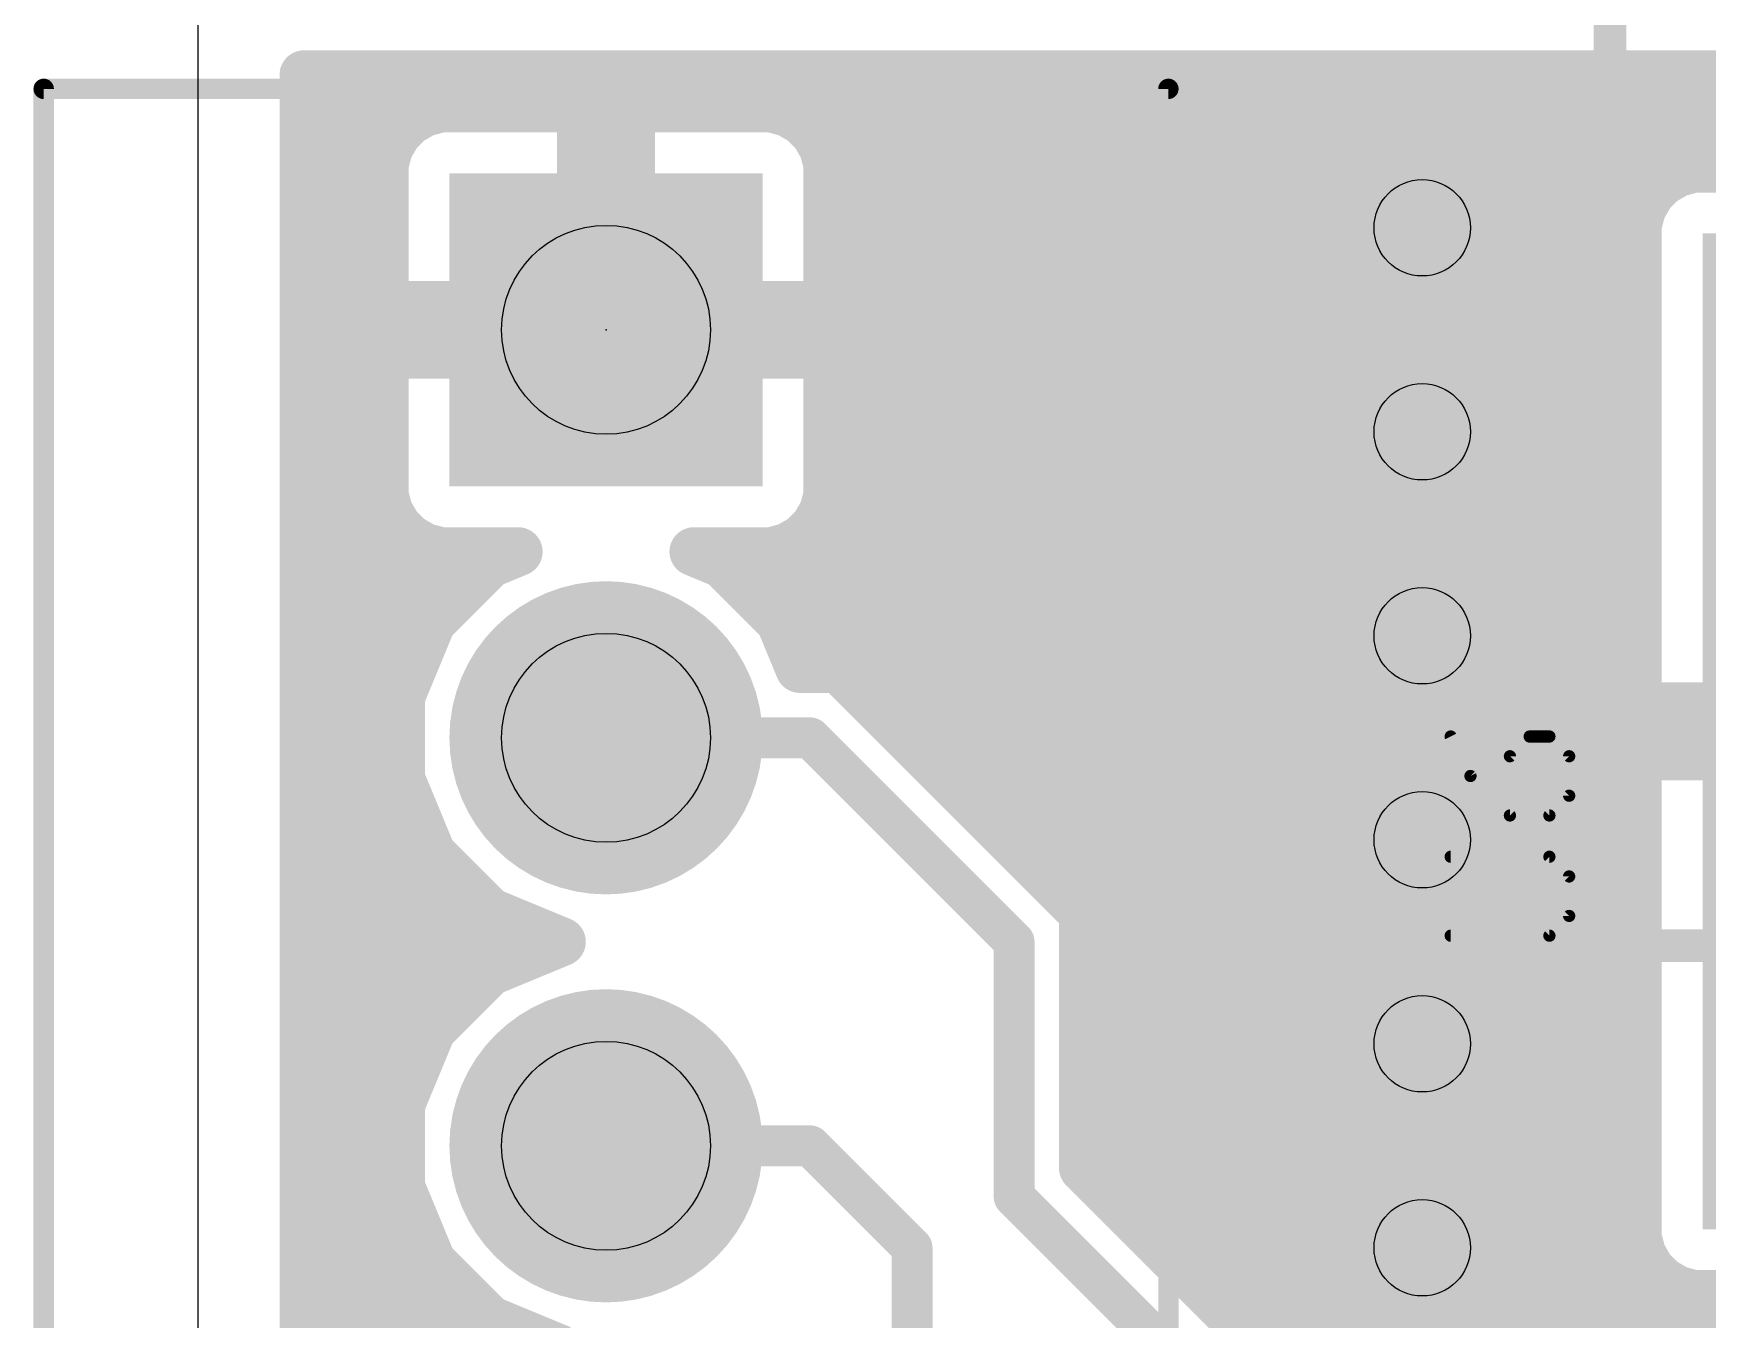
# Model space of a CAD drawing. Extents: x -1 to 68.6, y -1.7 to 63.5.
# Drawn here: x -1.02 to 9.4, y 16.06 to 24.07 of the extents above; entities that cross this region are included whole.
import ezdxf

# ---------------------------------------------------------------- set-up
doc = ezdxf.new("R2010")
doc.units = 0
for name, color, linetype in [('1', 22, 'CONTINUOUS'), ('17', 82, 'CONTINUOUS'), ('18', 82, 'CONTINUOUS'), ('20', 7, 'CONTINUOUS'), ('21', 253, 'CONTINUOUS'), ('23', 7, 'CONTINUOUS'), ('25', 253, 'CONTINUOUS'), ('31', 253, 'CONTINUOUS'), ('44', 253, 'CONTINUOUS'), ('51', 253, 'CONTINUOUS')]:
    doc.layers.add(name, color=color, linetype=linetype)

# ---------------------------------------------------------------- blocks, each defined once
blk = doc.blocks.new('SQUAREP')
blk.add_solid([(-0.5, -0.5), (0.5, -0.5), (-0.5, 0.5), (0.5, 0.5)])
blk = doc.blocks.new('ROUNDP')
at = {"const_width": 0.5}
blk.add_lwpolyline([(0, -0.25, 1), (0, 0.25, 1), (0, -0.25)], format="xyb", dxfattribs=at)
blk = doc.blocks.new('RECT')
blk.add_solid([(-0.5, -0.5), (0.5, -0.5), (-0.5, 0.5), (0.5, 0.5)])
blk = doc.blocks.new('SQUAREV')
blk.add_solid([(-0.5, -0.5), (0.5, -0.5), (-0.5, 0.5), (0.5, 0.5)])

msp = doc.modelspace()

# ---------------------------------------------------------------- linework, layer by layer
at = {"layer": '1'}
for points, const_width in [([(0.6604, 14.605), (0.6604, 23.8125)], 0.3048), ([(0.6604, 23.8125), (15.7534, 23.8125)], 0.3048), ([(0.6604, 23.7744), (15.6972, 23.7744)], 0.3048), ([(1.5115, 23.6064), (1.4081, 23.5787)], 0.3048), ([(2.3876, 23.6064), (1.5115, 23.6064)], 0.3048), ([(2.3876, 22.3774), (2.3876, 23.6064)], 0.3048), ([(3.5685, 23.6064), (2.6924, 23.6064)], 0.3048), ([(2.6924, 23.6064), (2.6924, 22.3774)], 0.3048), ([(3.6719, 23.5787), (3.5685, 23.6064)], 0.3048), ([(1.3155, 23.5252), (1.2398, 23.4495)], 0.3048), ([(1.4081, 23.5787), (1.3155, 23.5252)], 0.3048), ([(3.7645, 23.5252), (3.6719, 23.5787)], 0.3048), ([(3.8402, 23.4495), (3.7645, 23.5252)], 0.3048), ([(0.6604, 23.4696), (1.2599, 23.4696)], 0.3048), ([(1.2398, 23.4495), (1.1863, 23.3569)], 0.3048), ([(2.3876, 23.4696), (2.6924, 23.4696)], 0.3048), ([(3.8201, 23.4696), (15.5536, 23.4696)], 0.3048), ([(3.8937, 23.3569), (3.8402, 23.4495)], 0.3048), ([(1.1863, 23.3569), (1.1586, 23.2535)], 0.3048), ([(3.9214, 23.2535), (3.8937, 23.3569)], 0.3048), ([(1.1586, 23.2535), (1.1586, 22.3774)], 0.3048), ([(3.9214, 22.3774), (3.9214, 23.2535)], 0.3048), ([(9.2081, 23.2037), (9.1155, 23.1502)], 0.3048), ([(9.3115, 23.2314), (9.2081, 23.2037)], 0.3048), ([(11.9126, 23.2314), (9.3115, 23.2314)], 0.3048), ([(0.6604, 23.1648), (1.1586, 23.1648)], 0.3048), ([(2.3876, 23.1648), (2.6924, 23.1648)], 0.3048), ([(3.9214, 23.1648), (9.1408, 23.1648)], 0.3048), ([(9.1155, 23.1502), (9.0398, 23.0745)], 0.3048), ([(8.9863, 22.9819), (8.9586, 22.8785)], 0.3048), ([(9.0398, 23.0745), (8.9863, 22.9819)], 0.3048), ([(8.9586, 22.8785), (8.9586, 19.8774)], 0.3048), ([(0.6604, 22.86), (1.1586, 22.86)], 0.3048), ([(2.3876, 22.86), (2.6924, 22.86)], 0.3048), ([(3.9214, 22.86), (8.9586, 22.86)], 0.3048), ([(0.6604, 22.5552), (1.1586, 22.5552)], 0.3048), ([(2.3876, 22.5552), (2.6924, 22.5552)], 0.3048), ([(3.9214, 22.5552), (8.9586, 22.5552)], 0.3048), ([(1.1586, 22.3774), (2.3876, 22.3774)], 0.3048), ([(2.6924, 22.3774), (2.3876, 22.3774)], 0.3048), ([(2.3876, 22.3774), (2.3876, 22.0726)], 0.3048), ([(2.6924, 22.0726), (2.6924, 22.3774)], 0.3048), ([(2.6924, 22.3774), (3.9214, 22.3774)], 0.3048), ([(0.6604, 22.2504), (2.3876, 22.2504)], 0.3048), ([(2.6924, 22.2504), (8.9586, 22.2504)], 0.3048), ([(2.3876, 22.0726), (1.1586, 22.0726)], 0.3048), ([(1.1586, 22.0726), (1.1586, 21.1965)], 0.3048), ([(3.9214, 22.0726), (2.6924, 22.0726)], 0.3048), ([(3.9214, 21.1965), (3.9214, 22.0726)], 0.3048), ([(0.6604, 21.9456), (1.1586, 21.9456)], 0.3048), ([(3.9214, 21.9456), (8.9586, 21.9456)], 0.3048), ([(0.6604, 21.6408), (1.1586, 21.6408)], 0.3048), ([(3.9214, 21.6408), (8.9586, 21.6408)], 0.3048), ([(0.6604, 21.336), (1.1586, 21.336)], 0.3048), ([(3.9214, 21.336), (8.9586, 21.336)], 0.3048), ([(1.1586, 21.1965), (1.1863, 21.0931)], 0.3048), ([(3.8937, 21.0931), (3.9214, 21.1965)], 0.3048), ([(0.6604, 21.0312), (1.2221, 21.0312)], 0.3048), ([(1.1863, 21.0931), (1.2398, 21.0005)], 0.3048), ([(1.2398, 21.0005), (1.3155, 20.9248)], 0.3048), ([(3.7645, 20.9248), (3.8402, 21.0005)], 0.3048), ([(3.8402, 21.0005), (3.8937, 21.0931)], 0.3048), ([(3.8579, 21.0312), (8.9586, 21.0312)], 0.3048), ([(1.3155, 20.9248), (1.4081, 20.8713)], 0.3048), ([(3.6719, 20.8713), (3.7645, 20.9248)], 0.3048), ([(1.4081, 20.8713), (1.5115, 20.8436)], 0.3048), ([(1.5115, 20.8436), (1.9928, 20.8436)], 0.3048), ([(1.9928, 20.8436), (1.8151, 20.77)], 0.3048), ([(3.2649, 20.77), (3.0872, 20.8436)], 0.3048), ([(3.0872, 20.8436), (3.5685, 20.8436)], 0.3048), ([(3.5685, 20.8436), (3.6719, 20.8713)], 0.3048), ([(0.6604, 20.7264), (1.7715, 20.7264)], 0.3048), ([(1.8151, 20.77), (1.455, 20.4099)], 0.3048), ([(3.625, 20.4099), (3.2649, 20.77)], 0.3048), ([(3.3085, 20.7264), (8.9586, 20.7264)], 0.3048), ([(0.6604, 20.4216), (1.4667, 20.4216)], 0.3048), ([(1.455, 20.4099), (1.2602, 19.9396)], 0.3048), ([(3.6133, 20.4216), (8.9586, 20.4216)], 0.3048), ([(3.7464, 20.1168), (3.625, 20.4099)], 0.3048), ([(0.6604, 20.1168), (1.3336, 20.1168)], 0.3048), ([(3.9889, 20.1168), (3.7464, 20.1168)], 0.3048), ([(3.7464, 20.1168), (8.9586, 20.1168)], 0.3048), ([(4.2418, 19.8639), (3.9889, 20.1168)], 0.3048), ([(1.2602, 19.9396), (1.2602, 19.4304)], 0.3048), ([(5.5118, 18.5939), (4.2418, 19.8639)], 0.3048), ([(8.9586, 19.8774), (11.9126, 19.8774)], 0.3048), ([(0.6604, 19.812), (1.2602, 19.812)], 0.3048), ([(4.2937, 19.812), (11.9126, 19.812)], 0.3048), ([(3.81, 19.685), (2.54, 19.685)], 0.254), ([(5.08, 18.415), (3.81, 19.685)], 0.254), ([(11.9126, 19.5726), (8.9586, 19.5726)], 0.3048), ([(8.9586, 19.5726), (8.9586, 16.5715)], 0.3048), ([(0.6604, 19.5072), (1.2602, 19.5072)], 0.3048), ([(4.5985, 19.5072), (8.9586, 19.5072)], 0.3048), ([(1.2602, 19.4304), (1.455, 18.9601)], 0.3048), ([(0.6604, 19.2024), (1.3547, 19.2024)], 0.3048), ([(4.9033, 19.2024), (8.9586, 19.2024)], 0.3048), ([(1.455, 18.9601), (1.8151, 18.6)], 0.3048), ([(0.6604, 18.8976), (1.5175, 18.8976)], 0.3048), ([(5.2081, 18.8976), (8.9586, 18.8976)], 0.3048), ([(0.6604, 18.5928), (1.8325, 18.5928)], 0.3048), ([(1.8151, 18.6), (2.2618, 18.415)], 0.3048), ([(5.5118, 17.0064), (5.5118, 18.5939)], 0.3048), ([(5.5118, 18.5928), (8.9586, 18.5928)], 0.3048), ([(2.2618, 18.415), (1.8151, 18.23)], 0.3048), ([(5.08, 16.8275), (5.08, 18.415)], 0.254), ([(0.6604, 18.288), (1.9552, 18.288)], 0.3048), ([(1.8151, 18.23), (1.455, 17.8699)], 0.3048), ([(5.5118, 18.288), (8.9586, 18.288)], 0.3048), ([(0.6604, 17.9832), (1.5683, 17.9832)], 0.3048), ([(5.5118, 17.9832), (8.9586, 17.9832)], 0.3048), ([(1.455, 17.8699), (1.2602, 17.3996)], 0.3048), ([(0.6604, 17.6784), (1.3757, 17.6784)], 0.3048), ([(5.5118, 17.6784), (8.9586, 17.6784)], 0.3048), ([(0.6604, 17.3736), (1.2602, 17.3736)], 0.3048), ([(1.2602, 17.3996), (1.2602, 16.8904)], 0.3048), ([(5.5118, 17.3736), (8.9586, 17.3736)], 0.3048), ([(0.6604, 17.0688), (1.2602, 17.0688)], 0.3048), ([(3.81, 17.145), (2.54, 17.145)], 0.254), ([(4.445, 16.51), (3.81, 17.145)], 0.254), ([(5.5118, 17.0688), (8.9586, 17.0688)], 0.3048), ([(7.9132, 14.605), (5.5118, 17.0064)], 0.3048), ([(1.2602, 16.8904), (1.455, 16.42)], 0.3048), ([(0.6604, 16.764), (1.3126, 16.764)], 0.3048), ([(9.2075, 12.7), (5.08, 16.8275)], 0.254), ([(5.7542, 16.764), (8.9586, 16.764)], 0.3048), ([(8.9586, 16.5715), (8.9863, 16.4681)], 0.3048), ([(0.6604, 16.4592), (1.4388, 16.4592)], 0.3048), ([(1.455, 16.42), (1.8151, 16.06)], 0.3048), ([(4.445, 14.605), (4.445, 16.51)], 0.254), ([(6.059, 16.4592), (8.9915, 16.4592)], 0.3048), ([(8.9863, 16.4681), (9.0398, 16.3755)], 0.3048), ([(9.0398, 16.3755), (9.1155, 16.2998)], 0.3048), ([(9.1155, 16.2998), (9.2081, 16.2463)], 0.3048), ([(9.2081, 16.2463), (9.3115, 16.2186)], 0.3048), ([(9.3115, 16.2186), (11.9126, 16.2186)], 0.3048), ([(0.6604, 16.1544), (1.7207, 16.1544)], 0.3048), ([(6.3638, 16.1544), (20.9511, 16.1544)], 0.3048), ([(1.8151, 16.06), (2.2618, 15.875)], 0.3048)]:
    msp.add_lwpolyline(points, dxfattribs=dict(at, const_width=const_width))
for points, const_width in [([(0.7366, 23.8125, 1), (0.5842, 23.8125)], 0.1524), ([(0.6604, 23.8887, 1), (0.6604, 23.7363)], 0.1524), ([(0.6604, 23.8506, 1), (0.6604, 23.6982)], 0.1524), ([(1.5115, 23.6826, 1), (1.5115, 23.5302)], 0.1524), ([(1.5312, 23.5328, 1), (1.4918, 23.68)], 0.1524), ([(2.4638, 23.6064, 1), (2.3114, 23.6064)], 0.1524), ([(2.3876, 23.5302, 1), (2.3876, 23.6826)], 0.1524), ([(2.6924, 23.6826, 1), (2.6924, 23.5302)], 0.1524), ([(2.7686, 23.6064, 1), (2.6162, 23.6064)], 0.1524), ([(3.5882, 23.68, 1), (3.5488, 23.5328)], 0.1524), ([(3.5685, 23.5302, 1), (3.5685, 23.6826)], 0.1524), ([(1.2774, 23.5912, 1), (1.3536, 23.4592)], 0.1524), ([(1.3693, 23.4713, 1), (1.2616, 23.5791)], 0.1524), ([(1.3884, 23.6523, 1), (1.4279, 23.5051)], 0.1524), ([(1.4462, 23.5127, 1), (1.37, 23.6447)], 0.1524), ([(3.71, 23.6447, 1), (3.6338, 23.5127)], 0.1524), ([(3.6521, 23.5051, 1), (3.6916, 23.6523)], 0.1524), ([(3.8184, 23.5791, 1), (3.7107, 23.4713)], 0.1524), ([(3.7264, 23.4592, 1), (3.8026, 23.5912)], 0.1524), ([(0.6604, 23.5458, 1), (0.6604, 23.3934)], 0.1524), ([(1.1859, 23.5034, 1), (1.2937, 23.3957)], 0.1524), ([(1.3058, 23.4114, 1), (1.1738, 23.4876)], 0.1524), ([(1.2599, 23.3934, 1), (1.2599, 23.5458)], 0.1524), ([(2.3876, 23.5458, 1), (2.3876, 23.3934)], 0.1524), ([(2.6924, 23.3934, 1), (2.6924, 23.5458)], 0.1524), ([(3.8201, 23.5458, 1), (3.8201, 23.3934)], 0.1524), ([(3.9062, 23.4876, 1), (3.7742, 23.4114)], 0.1524), ([(3.7863, 23.3957, 1), (3.8941, 23.5034)], 0.1524), ([(1.1203, 23.395, 1), (1.2523, 23.3188)], 0.1524), ([(1.2599, 23.3371, 1), (1.1127, 23.3766)], 0.1524), ([(3.9673, 23.3766, 1), (3.8201, 23.3371)], 0.1524), ([(3.8277, 23.3188, 1), (3.9597, 23.395)], 0.1524), ([(1.2348, 23.2535, 1), (1.0824, 23.2535)], 0.1524), ([(1.085, 23.2732, 1), (1.2322, 23.2338)], 0.1524), ([(3.9976, 23.2535, 1), (3.8452, 23.2535)], 0.1524), ([(3.8478, 23.2338, 1), (3.995, 23.2732)], 0.1524), ([(9.1884, 23.2773, 1), (9.2279, 23.1301)], 0.1524), ([(9.2462, 23.1377, 1), (9.17, 23.2697)], 0.1524), ([(9.3115, 23.3076, 1), (9.3115, 23.1552)], 0.1524), ([(9.3312, 23.1578, 1), (9.2918, 23.305)], 0.1524), ([(0.6604, 23.241, 1), (0.6604, 23.0886)], 0.1524), ([(1.1586, 23.0886, 1), (1.1586, 23.241)], 0.1524), ([(2.3876, 23.241, 1), (2.3876, 23.0886)], 0.1524), ([(2.6924, 23.0886, 1), (2.6924, 23.241)], 0.1524), ([(3.9214, 23.241, 1), (3.9214, 23.0886)], 0.1524), ([(9.0774, 23.2162, 1), (9.1536, 23.0842)], 0.1524), ([(9.1693, 23.0963, 1), (9.0616, 23.2041)], 0.1524), ([(9.1408, 23.0886, 1), (9.1408, 23.241)], 0.1524), ([(9.0599, 22.9621, 1), (8.9127, 23.0016)], 0.1524), ([(8.9859, 23.1284, 1), (9.0937, 23.0207)], 0.1524), ([(9.1058, 23.0364, 1), (8.9738, 23.1126)], 0.1524), ([(9.0348, 22.8785, 1), (8.8824, 22.8785)], 0.1524), ([(8.9203, 23.02, 1), (9.0523, 22.9438)], 0.1524), ([(0.6604, 22.9362, 1), (0.6604, 22.7838)], 0.1524), ([(1.1586, 22.7838, 1), (1.1586, 22.9362)], 0.1524), ([(2.3876, 22.9362, 1), (2.3876, 22.7838)], 0.1524), ([(2.6924, 22.7838, 1), (2.6924, 22.9362)], 0.1524), ([(3.9214, 22.9362, 1), (3.9214, 22.7838)], 0.1524), ([(8.885, 22.8982, 1), (9.0322, 22.8588)], 0.1524), ([(8.9586, 22.7838, 1), (8.9586, 22.9362)], 0.1524), ([(0.6604, 22.6314, 1), (0.6604, 22.479)], 0.1524), ([(1.1586, 22.479, 1), (1.1586, 22.6314)], 0.1524), ([(2.3876, 22.6314, 1), (2.3876, 22.479)], 0.1524), ([(2.6924, 22.479, 1), (2.6924, 22.6314)], 0.1524), ([(3.9214, 22.6314, 1), (3.9214, 22.479)], 0.1524), ([(8.9586, 22.479, 1), (8.9586, 22.6314)], 0.1524), ([(1.1586, 22.4536, 1), (1.1586, 22.3012)], 0.1524), ([(2.3876, 22.4536, 1), (2.3876, 22.3012)], 0.1524), ([(2.4638, 22.3774, 1), (2.3114, 22.3774)], 0.1524), ([(2.3876, 22.3012, 1), (2.3876, 22.4536)], 0.1524), ([(2.7686, 22.3774, 1), (2.6162, 22.3774)], 0.1524), ([(2.6924, 22.4536, 1), (2.6924, 22.3012)], 0.1524), ([(2.6924, 22.3012, 1), (2.6924, 22.4536)], 0.1524), ([(3.9214, 22.3012, 1), (3.9214, 22.4536)], 0.1524), ([(0.6604, 22.3266, 1), (0.6604, 22.1742)], 0.1524), ([(1.0824, 22.3774, 1), (1.2348, 22.3774)], 0.1524), ([(2.3114, 22.3774, 1), (2.4638, 22.3774)], 0.1524), ([(2.3876, 22.1742, 1), (2.3876, 22.3266)], 0.1524), ([(2.6162, 22.3774, 1), (2.7686, 22.3774)], 0.1524), ([(2.6924, 22.3266, 1), (2.6924, 22.1742)], 0.1524), ([(3.8452, 22.3774, 1), (3.9976, 22.3774)], 0.1524), ([(8.9586, 22.1742, 1), (8.9586, 22.3266)], 0.1524), ([(1.1586, 22.1488, 1), (1.1586, 21.9964)], 0.1524), ([(1.2348, 22.0726, 1), (1.0824, 22.0726)], 0.1524), ([(2.3876, 21.9964, 1), (2.3876, 22.1488)], 0.1524), ([(2.6924, 22.1488, 1), (2.6924, 21.9964)], 0.1524), ([(3.9976, 22.0726, 1), (3.8452, 22.0726)], 0.1524), ([(3.9214, 21.9964, 1), (3.9214, 22.1488)], 0.1524), ([(0.6604, 22.0218, 1), (0.6604, 21.8694)], 0.1524), ([(1.1586, 21.8694, 1), (1.1586, 22.0218)], 0.1524), ([(2.3114, 22.0726, 1), (2.4638, 22.0726)], 0.1524), ([(2.6162, 22.0726, 1), (2.7686, 22.0726)], 0.1524), ([(3.9214, 22.0218, 1), (3.9214, 21.8694)], 0.1524), ([(8.9586, 21.8694, 1), (8.9586, 22.0218)], 0.1524), ([(0.6604, 21.717, 1), (0.6604, 21.5646)], 0.1524), ([(1.1586, 21.5646, 1), (1.1586, 21.717)], 0.1524), ([(3.9214, 21.717, 1), (3.9214, 21.5646)], 0.1524), ([(8.9586, 21.5646, 1), (8.9586, 21.717)], 0.1524), ([(0.6604, 21.4122, 1), (0.6604, 21.2598)], 0.1524), ([(1.1586, 21.2598, 1), (1.1586, 21.4122)], 0.1524), ([(3.9214, 21.4122, 1), (3.9214, 21.2598)], 0.1524), ([(8.9586, 21.2598, 1), (8.9586, 21.4122)], 0.1524), ([(1.2322, 21.2162, 1), (1.085, 21.1768)], 0.1524), ([(1.0824, 21.1965, 1), (1.2348, 21.1965)], 0.1524), ([(3.8452, 21.1965, 1), (3.9976, 21.1965)], 0.1524), ([(3.995, 21.1768, 1), (3.8478, 21.2162)], 0.1524), ([(0.6604, 21.1074, 1), (0.6604, 20.955)], 0.1524), ([(1.2523, 21.1312, 1), (1.1203, 21.055)], 0.1524), ([(1.1127, 21.0734, 1), (1.2599, 21.1129)], 0.1524), ([(1.2937, 21.0543, 1), (1.1859, 20.9466)], 0.1524), ([(1.2221, 20.955, 1), (1.2221, 21.1074)], 0.1524), ([(3.8579, 21.1074, 1), (3.8579, 20.955)], 0.1524), ([(3.8941, 20.9466, 1), (3.7863, 21.0543)], 0.1524), ([(3.8201, 21.1129, 1), (3.9673, 21.0734)], 0.1524), ([(3.9597, 21.055, 1), (3.8277, 21.1312)], 0.1524), ([(8.9586, 20.955, 1), (8.9586, 21.1074)], 0.1524), ([(1.1738, 20.9624, 1), (1.3058, 21.0386)], 0.1524), ([(1.3536, 20.9908, 1), (1.2774, 20.8588)], 0.1524), ([(1.2616, 20.8709, 1), (1.3693, 20.9787)], 0.1524), ([(3.7107, 20.9787, 1), (3.8184, 20.8709)], 0.1524), ([(3.8026, 20.8588, 1), (3.7264, 20.9908)], 0.1524), ([(3.7742, 21.0386, 1), (3.9062, 20.9624)], 0.1524), ([(1.4279, 20.9449, 1), (1.3884, 20.7977)], 0.1524), ([(1.37, 20.8053, 1), (1.4462, 20.9373)], 0.1524), ([(1.5115, 20.9198, 1), (1.5115, 20.7674)], 0.1524), ([(1.4918, 20.77, 1), (1.5312, 20.9172)], 0.1524), ([(2.022, 20.7732, 1), (1.9637, 20.914)], 0.1524), ([(1.9928, 20.7674, 1), (1.9928, 20.9198)], 0.1524), ([(3.1163, 20.914, 1), (3.058, 20.7732)], 0.1524), ([(3.0872, 20.9198, 1), (3.0872, 20.7674)], 0.1524), ([(3.5488, 20.9172, 1), (3.5882, 20.77)], 0.1524), ([(3.5685, 20.7674, 1), (3.5685, 20.9198)], 0.1524), ([(3.6338, 20.9373, 1), (3.71, 20.8053)], 0.1524), ([(3.6916, 20.7977, 1), (3.6521, 20.9449)], 0.1524), ([(0.6604, 20.8026, 1), (0.6604, 20.6502)], 0.1524), ([(1.7859, 20.8404, 1), (1.8442, 20.6996)], 0.1524), ([(1.8689, 20.7161, 1), (1.7612, 20.8238)], 0.1524), ([(1.7715, 20.6502, 1), (1.7715, 20.8026)], 0.1524), ([(3.3188, 20.8238, 1), (3.2111, 20.7161)], 0.1524), ([(3.3085, 20.8026, 1), (3.3085, 20.6502)], 0.1524), ([(3.2358, 20.6996, 1), (3.2941, 20.8404)], 0.1524), ([(8.9586, 20.6502, 1), (8.9586, 20.8026)], 0.1524), ([(0.6604, 20.4978, 1), (0.6604, 20.3454)], 0.1524), ([(1.4012, 20.4638, 1), (1.5089, 20.3561)], 0.1524), ([(1.5254, 20.3808, 1), (1.3846, 20.4391)], 0.1524), ([(1.4667, 20.3454, 1), (1.4667, 20.4978)], 0.1524), ([(3.6133, 20.4978, 1), (3.6133, 20.3454)], 0.1524), ([(3.6954, 20.4391, 1), (3.5546, 20.3808)], 0.1524), ([(3.5711, 20.3561, 1), (3.6788, 20.4638)], 0.1524), ([(8.9586, 20.3454, 1), (8.9586, 20.4978)], 0.1524), ([(0.6604, 20.193, 1), (0.6604, 20.0406)], 0.1524), ([(1.3336, 20.0406, 1), (1.3336, 20.193)], 0.1524), ([(3.7464, 20.193, 1), (3.7464, 20.0406)], 0.1524), ([(3.7464, 20.193, 1), (3.7464, 20.0406)], 0.1524), ([(3.676, 20.0876, 1), (3.8168, 20.146)], 0.1524), ([(4.0427, 20.1707, 1), (3.935, 20.0629)], 0.1524), ([(3.9889, 20.0406, 1), (3.9889, 20.193)], 0.1524), ([(8.9586, 20.0406, 1), (8.9586, 20.193)], 0.1524), ([(1.3364, 19.9396, 1), (1.184, 19.9396)], 0.1524), ([(1.1898, 19.9687, 1), (1.3306, 19.9104)], 0.1524), ([(4.2957, 19.9177, 1), (4.1879, 19.81)], 0.1524), ([(8.9586, 19.9536, 1), (8.9586, 19.8012)], 0.1524), ([(0.6604, 19.8882, 1), (0.6604, 19.7358)], 0.1524), ([(1.2602, 19.7358, 1), (1.2602, 19.8882)], 0.1524), ([(4.1879, 19.81, 1), (4.2957, 19.9177)], 0.1524), ([(4.2937, 19.8882, 1), (4.2937, 19.7358)], 0.1524), ([(8.8824, 19.8774, 1), (9.0348, 19.8774)], 0.1524), ([(2.54, 19.7485, 1), (2.54, 19.6215)], 0.127), ([(3.8549, 19.7299, 1), (3.7651, 19.6401)], 0.127), ([(3.81, 19.6215, 1), (3.81, 19.7485)], 0.127), ([(8.9586, 19.6488, 1), (8.9586, 19.4964)], 0.1524), ([(9.0348, 19.5726, 1), (8.8824, 19.5726)], 0.1524), ([(0.6604, 19.5834, 1), (0.6604, 19.431)], 0.1524), ([(1.2602, 19.431, 1), (1.2602, 19.5834)], 0.1524), ([(4.5985, 19.5834, 1), (4.5985, 19.431)], 0.1524), ([(8.9586, 19.431, 1), (8.9586, 19.5834)], 0.1524), ([(1.3306, 19.4596, 1), (1.1898, 19.4013)], 0.1524), ([(1.184, 19.4304, 1), (1.3364, 19.4304)], 0.1524), ([(0.6604, 19.2786, 1), (0.6604, 19.1262)], 0.1524), ([(1.3547, 19.1262, 1), (1.3547, 19.2786)], 0.1524), ([(4.9033, 19.2786, 1), (4.9033, 19.1262)], 0.1524), ([(8.9586, 19.1262, 1), (8.9586, 19.2786)], 0.1524), ([(1.5089, 19.0139, 1), (1.4012, 18.9062)], 0.1524), ([(0.6604, 18.9738, 1), (0.6604, 18.8214)], 0.1524), ([(1.3846, 18.9309, 1), (1.5254, 18.9892)], 0.1524), ([(1.5175, 18.8214, 1), (1.5175, 18.9738)], 0.1524), ([(5.2081, 18.9738, 1), (5.2081, 18.8214)], 0.1524), ([(8.9586, 18.8214, 1), (8.9586, 18.9738)], 0.1524), ([(0.6604, 18.669, 1), (0.6604, 18.5166)], 0.1524), ([(1.8442, 18.6704, 1), (1.7859, 18.5296)], 0.1524), ([(1.7612, 18.5462, 1), (1.8689, 18.6539)], 0.1524), ([(1.8325, 18.5166, 1), (1.8325, 18.669)], 0.1524), ([(5.588, 18.5939, 1), (5.4356, 18.5939)], 0.1524), ([(5.5118, 18.669, 1), (5.5118, 18.5166)], 0.1524), ([(5.4579, 18.54, 1), (5.5657, 18.6477)], 0.1524), ([(8.9586, 18.5166, 1), (8.9586, 18.669)], 0.1524), ([(2.2909, 18.3446, 1), (2.2326, 18.4854)], 0.1524), ([(2.2326, 18.3446, 1), (2.2909, 18.4854)], 0.1524), ([(5.1435, 18.415, 1), (5.0165, 18.415)], 0.127), ([(5.0351, 18.3701, 1), (5.1249, 18.4599)], 0.127), ([(0.6604, 18.3642, 1), (0.6604, 18.2118)], 0.1524), ([(1.7859, 18.3004, 1), (1.8442, 18.1596)], 0.1524), ([(1.8689, 18.1761, 1), (1.7612, 18.2838)], 0.1524), ([(1.9552, 18.2118, 1), (1.9552, 18.3642)], 0.1524), ([(5.5118, 18.3642, 1), (5.5118, 18.2118)], 0.1524), ([(8.9586, 18.2118, 1), (8.9586, 18.3642)], 0.1524), ([(0.6604, 18.0594, 1), (0.6604, 17.907)], 0.1524), ([(1.5683, 17.907, 1), (1.5683, 18.0594)], 0.1524), ([(5.5118, 18.0594, 1), (5.5118, 17.907)], 0.1524), ([(8.9586, 17.907, 1), (8.9586, 18.0594)], 0.1524), ([(1.4012, 17.9238, 1), (1.5089, 17.8161)], 0.1524), ([(1.5254, 17.8408, 1), (1.3846, 17.8991)], 0.1524), ([(0.6604, 17.7546, 1), (0.6604, 17.6022)], 0.1524), ([(1.3757, 17.6022, 1), (1.3757, 17.7546)], 0.1524), ([(5.5118, 17.7546, 1), (5.5118, 17.6022)], 0.1524), ([(8.9586, 17.6022, 1), (8.9586, 17.7546)], 0.1524), ([(0.6604, 17.4498, 1), (0.6604, 17.2974)], 0.1524), ([(1.3364, 17.3996, 1), (1.184, 17.3996)], 0.1524), ([(1.1898, 17.4287, 1), (1.3306, 17.3704)], 0.1524), ([(1.2602, 17.2974, 1), (1.2602, 17.4498)], 0.1524), ([(5.5118, 17.4498, 1), (5.5118, 17.2974)], 0.1524), ([(8.9586, 17.2974, 1), (8.9586, 17.4498)], 0.1524), ([(0.6604, 17.145, 1), (0.6604, 16.9926)], 0.1524), ([(1.2602, 16.9926, 1), (1.2602, 17.145)], 0.1524), ([(2.54, 17.2085, 1), (2.54, 17.0815)], 0.127), ([(3.8549, 17.1899, 1), (3.7651, 17.1001)], 0.127), ([(3.81, 17.0815, 1), (3.81, 17.2085)], 0.127), ([(5.5118, 17.145, 1), (5.5118, 16.9926)], 0.1524), ([(8.9586, 16.9926, 1), (8.9586, 17.145)], 0.1524), ([(5.5657, 17.0602, 1), (5.4579, 16.9525)], 0.1524), ([(1.3306, 16.9196, 1), (1.1898, 16.8613)], 0.1524), ([(5.4356, 17.0064, 1), (5.588, 17.0064)], 0.1524), ([(0.6604, 16.8402, 1), (0.6604, 16.6878)], 0.1524), ([(1.184, 16.8904, 1), (1.3364, 16.8904)], 0.1524), ([(1.3126, 16.6878, 1), (1.3126, 16.8402)], 0.1524), ([(5.1249, 16.8724, 1), (5.0351, 16.7826)], 0.127), ([(5.0165, 16.8275, 1), (5.1435, 16.8275)], 0.127), ([(5.7542, 16.8402, 1), (5.7542, 16.6878)], 0.1524), ([(8.9586, 16.6878, 1), (8.9586, 16.8402)], 0.1524), ([(9.0322, 16.5912, 1), (8.885, 16.5518)], 0.1524), ([(0.6604, 16.5354, 1), (0.6604, 16.383)], 0.1524), ([(1.5089, 16.4739, 1), (1.4012, 16.3662)], 0.1524), ([(1.4388, 16.383, 1), (1.4388, 16.5354)], 0.1524), ([(4.5085, 16.51, 1), (4.3815, 16.51)], 0.127), ([(4.4001, 16.4651, 1), (4.4899, 16.5549)], 0.127), ([(6.059, 16.5354, 1), (6.059, 16.383)], 0.1524), ([(8.8824, 16.5715, 1), (9.0348, 16.5715)], 0.1524), ([(9.0523, 16.5062, 1), (8.9203, 16.43)], 0.1524), ([(8.9915, 16.383, 1), (8.9915, 16.5354)], 0.1524), ([(1.3846, 16.3909, 1), (1.5254, 16.4492)], 0.1524), ([(8.9127, 16.4484, 1), (9.0599, 16.4879)], 0.1524), ([(9.0937, 16.4293, 1), (8.9859, 16.3216)], 0.1524), ([(8.9738, 16.3374, 1), (9.1058, 16.4136)], 0.1524), ([(9.1536, 16.3658, 1), (9.0774, 16.2338)], 0.1524), ([(9.0616, 16.2459, 1), (9.1693, 16.3537)], 0.1524), ([(9.2279, 16.3199, 1), (9.1884, 16.1727)], 0.1524), ([(9.17, 16.1803, 1), (9.2462, 16.3123)], 0.1524), ([(9.3115, 16.2948, 1), (9.3115, 16.1424)], 0.1524), ([(9.2918, 16.145, 1), (9.3312, 16.2922)], 0.1524), ([(0.6604, 16.2306, 1), (0.6604, 16.0782)], 0.1524), ([(1.7207, 16.0782, 1), (1.7207, 16.2306)], 0.1524), ([(6.3638, 16.2306, 1), (6.3638, 16.0782)], 0.1524), ([(1.8442, 16.1304, 1), (1.7859, 15.9896)], 0.1524), ([(1.7612, 16.0062, 1), (1.8689, 16.1139)], 0.1524)]:
    msp.add_lwpolyline(points, format="xyb", dxfattribs=dict(at, const_width=const_width))
at = {"layer": '20'}
msp.add_line((0, 63.5), (0, 0), dxfattribs=at)
at = {"layer": '21'}
for points, const_width in [([(8.7884, 18.3896), (8.788, 24.384)], 0.2032), ([(-0.96, 7.645), (-0.96, 23.725)], 0.127), ([(-0.96, 23.725), (6.04, 23.725)], 0.127), ([(6.04, 23.725), (6.04, 7.645)], 0.127)]:
    msp.add_lwpolyline(points, dxfattribs=dict(at, const_width=const_width))
for points, const_width in [([(-0.9283, 23.725, 1), (-0.9918, 23.725)], 0.0635), ([(-0.96, 23.7568, 1), (-0.96, 23.6933)], 0.0635), ([(6.0717, 23.725, 1), (6.0083, 23.725)], 0.0635), ([(6.04, 23.6933, 1), (6.04, 23.7568)], 0.0635), ([(8.7376, 18.3896, 1), (8.8392, 18.3896)], 0.1016)]:
    msp.add_lwpolyline(points, format="xyb", dxfattribs=dict(at, const_width=const_width))
at = {"layer": '23'}
msp.add_point((2.54, 22.225), dxfattribs=at)
at = {"layer": '25', "const_width": 0.0381}
for points in [[(7.8142, 19.7015, 1), (7.7801, 19.6845)], [(8.2887, 19.7121, 1), (8.2887, 19.674)], [(8.3021, 19.6795, 1), (8.2752, 19.7065)], [(8.425, 19.7065, 1), (8.3981, 19.6795)], [(8.4115, 19.674, 1), (8.4115, 19.7121)], [(8.1848, 19.5701, 1), (8.1467, 19.5701)], [(8.1523, 19.5836, 1), (8.1793, 19.5567)], [(8.5534, 19.5701, 1), (8.5153, 19.5701)], [(8.5209, 19.5567, 1), (8.5479, 19.5836)], [(7.9335, 19.4607, 1), (7.9066, 19.4338)], [(7.903, 19.4387, 1), (7.9371, 19.4558)], [(8.5153, 19.3244, 1), (8.5534, 19.3244)], [(8.5479, 19.3109, 1), (8.5209, 19.3379)], [(8.1467, 19.2015, 1), (8.1848, 19.2015)], [(8.1658, 19.2206, 1), (8.1658, 19.1825)], [(8.1523, 19.188, 1), (8.1793, 19.215)], [(8.3981, 19.215, 1), (8.425, 19.188)], [(8.4115, 19.1825, 1), (8.4115, 19.2206)], [(7.7972, 18.9636, 1), (7.7972, 18.9255)], [(8.425, 18.9581, 1), (8.3981, 18.9311)], [(8.4115, 18.9255, 1), (8.4115, 18.9636)], [(8.5534, 18.8217, 1), (8.5153, 18.8217)], [(8.5209, 18.8082, 1), (8.5479, 18.8352)], [(8.5153, 18.576, 1), (8.5534, 18.576)], [(8.5479, 18.5625, 1), (8.5209, 18.5894)], [(7.7972, 18.4721, 1), (7.7972, 18.434)], [(8.3981, 18.4666, 1), (8.425, 18.4396)], [(8.4115, 18.434, 1), (8.4115, 18.4721)]]:
    msp.add_lwpolyline(points, format="xyb", dxfattribs=at)
at = {"layer": '25', "const_width": 0.0762}
for points in [[(7.7972, 19.693), (7.92, 19.4473)], [(8.2887, 19.693), (8.1658, 19.5701)], [(8.4115, 19.693), (8.2887, 19.693)], [(8.5344, 19.5701), (8.4115, 19.693)], [(8.1658, 19.5701), (8.1658, 19.2015)], [(8.5344, 19.3244), (8.5344, 19.5701)], [(7.92, 19.4473), (8.1658, 19.2015)], [(8.4115, 19.2015), (8.5344, 19.3244)], [(8.1658, 19.2015), (8.4115, 19.2015)], [(8.4115, 18.9446), (7.7972, 18.9446)], [(8.5344, 18.8217), (8.4115, 18.9446)], [(8.5344, 18.576), (8.5344, 18.8217)], [(8.4115, 18.4531), (8.5344, 18.576)], [(7.7972, 18.4531), (8.4115, 18.4531)]]:
    msp.add_lwpolyline(points, dxfattribs=at)
at = {"layer": '44'}
for centre, radius in [((7.62, 22.86), 0.3), ((2.54, 22.225), 0.65), ((7.62, 21.59), 0.3), ((7.62, 20.32), 0.3), ((2.54, 19.685), 0.65), ((7.62, 19.05), 0.3), ((7.62, 17.78), 0.3), ((2.54, 17.145), 0.65), ((7.62, 16.51), 0.3)]:
    msp.add_circle(centre, radius, dxfattribs=at)
at = {"layer": '51', "const_width": 0.2032}
msp.add_lwpolyline([(15.342, 18.39), (8.7876, 18.3904)], dxfattribs=at)
at = {"layer": '51', "const_width": 0.1016}
msp.add_lwpolyline([(8.7876, 18.4412, 1), (8.7876, 18.3396)], format="xyb", dxfattribs=at)

# ---------------------------------------------------------------- block references
at = {"layer": '1', "xscale": 5.4, "yscale": 6.2, "rotation": 180}
msp.add_blockref('RECT', (12.065, 19.725), dxfattribs=at)
at = {"layer": '17', "xscale": 1.95, "yscale": 1.95}
for name, p in [('SQUAREP', (2.54, 22.225)), ('SQUAREP', (2.54, 22.225)), ('ROUNDP', (2.54, 19.685)), ('ROUNDP', (2.54, 19.685)), ('ROUNDP', (2.54, 17.145)), ('ROUNDP', (2.54, 17.145))]:
    msp.add_blockref(name, p, dxfattribs=at)
at = {"layer": '18', "xscale": 1.0064, "yscale": 1.0064}
for p in [(7.62, 22.86), (7.62, 22.86), (7.62, 21.59), (7.62, 21.59), (7.62, 20.32), (7.62, 20.32), (7.62, 19.05), (7.62, 19.05), (7.62, 17.78), (7.62, 17.78), (7.62, 16.51), (7.62, 16.51)]:
    msp.add_blockref('SQUAREV', p, dxfattribs=at)
at = {"layer": '31', "xscale": 5.4, "yscale": 6.2, "rotation": 180}
msp.add_blockref('RECT', (12.065, 19.725), dxfattribs=at)

doc.saveas('drawing.dxf')
